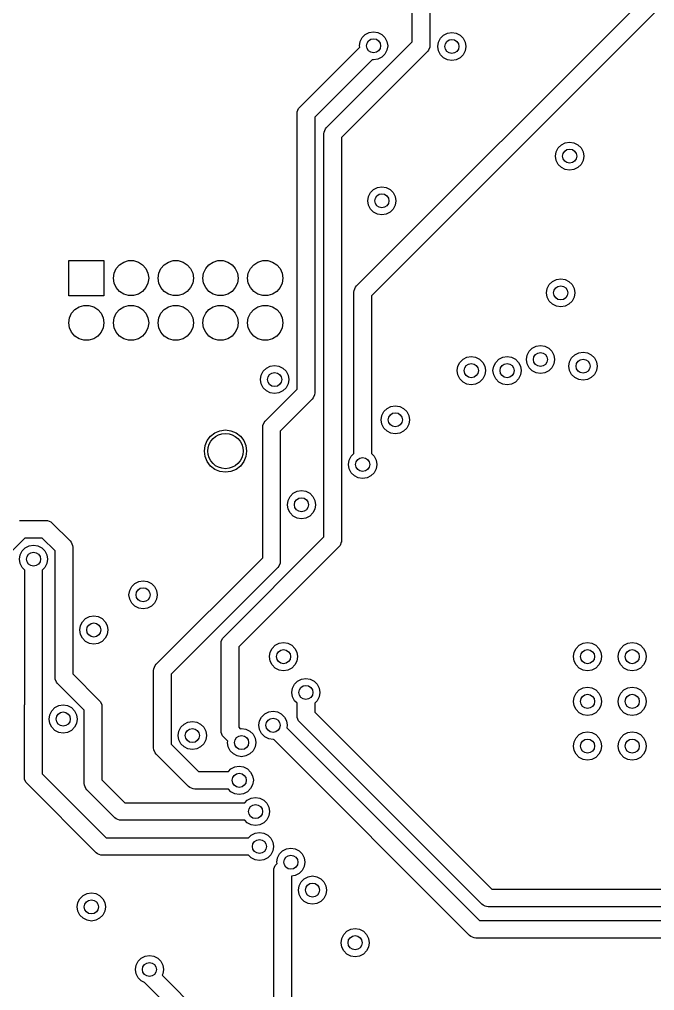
# Model space of a CAD drawing. Extents: x 116 to 183, y -110.2 to -37.6.
# Drawn here: x 131.69 to 149.73, y -79.85 to -52.25 of the extents above; entities that cross this region are included whole.
import ezdxf

# ---------------------------------------------------------------- set-up
doc = ezdxf.new("R2010")
doc.units = 0
doc.layers.add('BLACK', color=7, linetype='CONTINUOUS')

msp = doc.modelspace()

# ---------------------------------------------------------------- linework, layer by layer
at = {"layer": 'BLACK', "linetype": 'CONTINUOUS'}
for p, q in [((141.262223, -59.823562), (150.377562, -50.708223)), ((142.85, -52.884446), (142.85, -50.953553)), ((143.35, -50.85), (143.35, -52.988)), ((150.657893, -51.135), (141.689, -60.103893)), ((141.426393, -52.764886), (141.514886, -52.676393)), ((141.514886, -52.676393), (141.626393, -52.619577)), ((141.626393, -52.619577), (141.75, -52.6)), ((141.75, -52.6), (141.873607, -52.619577)), ((141.873607, -52.619577), (141.985114, -52.676393)), ((141.985114, -52.676393), (142.073607, -52.764886)), ((143.651393, -52.782916), (143.739886, -52.694423)), ((143.739886, -52.694423), (143.851393, -52.637607)), ((143.851393, -52.637607), (143.975, -52.61803)), ((143.975, -52.61803), (144.098607, -52.637607)), ((144.098607, -52.637607), (144.210114, -52.694423)), ((144.210114, -52.694423), (144.298607, -52.782916)), ((140.412223, -55.322223), (142.85, -52.884446)), ((141.35, -53), (141.369577, -52.876393)), ((141.369577, -52.876393), (141.426393, -52.764886)), ((142.073607, -52.764886), (142.130423, -52.876393)), ((142.130423, -52.876393), (142.15, -53)), ((143.575, -53.01803), (143.594577, -52.894423)), ((143.594577, -52.894423), (143.651393, -52.782916)), ((144.298607, -52.782916), (144.355423, -52.894423)), ((144.355423, -52.894423), (144.375, -53.01803)), ((139.650223, -54.746223), (141.35635, -53.040096)), ((143.276777, -53.164777), (140.839, -55.602554)), ((141.35635, -53.040096), (141.35, -53)), ((142.073607, -53.235114), (141.985114, -53.323607)), ((142.130423, -53.123607), (142.073607, -53.235114)), ((142.15, -53), (142.130423, -53.123607)), ((143.307862, -53.126897), (143.276777, -53.164777)), ((143.307867, -53.126893), (143.307862, -53.126897)), ((143.345196, -53.036773), (143.307867, -53.126893)), ((143.35, -52.988), (143.345196, -53.036773)), ((143.594577, -53.141637), (143.575, -53.01803)), ((143.651393, -53.253144), (143.594577, -53.141637)), ((143.739886, -53.341637), (143.651393, -53.253144)), ((144.298607, -53.253144), (144.210114, -53.341637)), ((144.355423, -53.141637), (144.298607, -53.253144)), ((144.375, -53.01803), (144.355423, -53.141637)), ((141.709903, -53.393649), (140.077, -55.026553)), ((141.75, -53.4), (141.709903, -53.393649)), ((141.873607, -53.380423), (141.75, -53.4)), ((141.985114, -53.323607), (141.873607, -53.380423)), ((143.851393, -53.398453), (143.739886, -53.341637)), ((143.975, -53.41803), (143.851393, -53.398453)), ((144.098607, -53.398453), (143.975, -53.41803)), ((144.210114, -53.341637), (144.098607, -53.398453)), ((139.577, -54.923), (139.581804, -54.874227)), ((139.581804, -54.874227), (139.619133, -54.784107)), ((139.619133, -54.784107), (139.619137, -54.784102)), ((139.619137, -54.784102), (139.650223, -54.746223)), ((139.577, -62.761446), (139.577, -54.923)), ((140.077, -55.026553), (140.077, -62.865)), ((140.339, -55.499), (140.343804, -55.450227)), ((140.343804, -55.450227), (140.381133, -55.360107)), ((140.381133, -55.360107), (140.381137, -55.360102)), ((140.381137, -55.360102), (140.412223, -55.322223)), ((140.339, -66.952446), (140.339, -55.499)), ((140.839, -55.602554), (140.839, -67.056)), ((147.196393, -55.753577), (147.32, -55.734)), ((147.32, -55.734), (147.443607, -55.753577)), ((146.92, -56.134), (146.939577, -56.010393)), ((146.939577, -56.010393), (146.996393, -55.898886)), ((146.996393, -55.898886), (147.084886, -55.810393)), ((147.084886, -55.810393), (147.196393, -55.753577)), ((147.443607, -55.753577), (147.555114, -55.810393)), ((147.555114, -55.810393), (147.643607, -55.898886)), ((147.643607, -55.898886), (147.700423, -56.010393)), ((147.700423, -56.010393), (147.72, -56.134)), ((146.939577, -56.257607), (146.92, -56.134)), ((146.996393, -56.369114), (146.939577, -56.257607)), ((147.700423, -56.257607), (147.643607, -56.369114)), ((147.72, -56.134), (147.700423, -56.257607)), ((147.084886, -56.457607), (146.996393, -56.369114)), ((147.196393, -56.514423), (147.084886, -56.457607)), ((147.32, -56.534), (147.196393, -56.514423)), ((147.443607, -56.514423), (147.32, -56.534)), ((147.555114, -56.457607), (147.443607, -56.514423)), ((147.643607, -56.369114), (147.555114, -56.457607)), ((141.662393, -57.168886), (141.750886, -57.080393)), ((141.750886, -57.080393), (141.862393, -57.023577)), ((141.862393, -57.023577), (141.986, -57.004)), ((141.986, -57.004), (142.109607, -57.023577)), ((142.109607, -57.023577), (142.221114, -57.080393)), ((142.221114, -57.080393), (142.309607, -57.168886)), ((141.586, -57.404), (141.605577, -57.280393)), ((141.605577, -57.280393), (141.662393, -57.168886)), ((142.309607, -57.168886), (142.366423, -57.280393)), ((142.366423, -57.280393), (142.386, -57.404)), ((141.605577, -57.527607), (141.586, -57.404)), ((141.662393, -57.639114), (141.605577, -57.527607)), ((141.750886, -57.727607), (141.662393, -57.639114)), ((142.309607, -57.639114), (142.221114, -57.727607)), ((142.366423, -57.527607), (142.309607, -57.639114)), ((142.386, -57.404), (142.366423, -57.527607)), ((141.862393, -57.784423), (141.750886, -57.727607)), ((141.986, -57.804), (141.862393, -57.784423)), ((142.109607, -57.784423), (141.986, -57.804)), ((142.221114, -57.727607), (142.109607, -57.784423)), ((133.09, -60.1), (133.09, -59.1)), ((133.09, -59.1), (134.09, -59.1)), ((134.09, -59.1), (134.09, -60.1)), ((134.380254, -59.459134), (134.439373, -59.32968)), ((134.439373, -59.32968), (134.53257, -59.222125)), ((134.53257, -59.222125), (134.652292, -59.145184)), ((134.652292, -59.145184), (134.788843, -59.105089)), ((134.788843, -59.105089), (134.931157, -59.105089)), ((134.931157, -59.105089), (135.067708, -59.145184)), ((135.067708, -59.145184), (135.18743, -59.222125)), ((135.18743, -59.222125), (135.280627, -59.32968)), ((135.280627, -59.32968), (135.339746, -59.459134)), ((135.650254, -59.459134), (135.709373, -59.32968)), ((135.709373, -59.32968), (135.80257, -59.222125)), ((135.80257, -59.222125), (135.922292, -59.145184)), ((135.922292, -59.145184), (136.058843, -59.105089)), ((136.058843, -59.105089), (136.201157, -59.105089)), ((136.201157, -59.105089), (136.337708, -59.145184)), ((136.337708, -59.145184), (136.45743, -59.222125)), ((136.45743, -59.222125), (136.550627, -59.32968)), ((136.550627, -59.32968), (136.609746, -59.459134)), ((136.920254, -59.459134), (136.979373, -59.32968)), ((136.979373, -59.32968), (137.07257, -59.222125)), ((137.07257, -59.222125), (137.192292, -59.145184)), ((137.192292, -59.145184), (137.328843, -59.105089)), ((137.328843, -59.105089), (137.471157, -59.105089)), ((137.471157, -59.105089), (137.607708, -59.145184)), ((137.607708, -59.145184), (137.72743, -59.222125)), ((137.72743, -59.222125), (137.820627, -59.32968)), ((137.820627, -59.32968), (137.879746, -59.459134)), ((138.190254, -59.459134), (138.249373, -59.32968)), ((138.249373, -59.32968), (138.34257, -59.222125)), ((138.34257, -59.222125), (138.462292, -59.145184)), ((138.462292, -59.145184), (138.598843, -59.105089)), ((138.598843, -59.105089), (138.741157, -59.105089)), ((138.741157, -59.105089), (138.877708, -59.145184)), ((138.877708, -59.145184), (138.99743, -59.222125)), ((138.99743, -59.222125), (139.090627, -59.32968)), ((139.090627, -59.32968), (139.149746, -59.459134)), ((134.36, -59.6), (134.380254, -59.459134)), ((134.380254, -59.740866), (134.36, -59.6)), ((135.339746, -59.459134), (135.36, -59.6)), ((135.36, -59.6), (135.339746, -59.740866)), ((135.63, -59.6), (135.650254, -59.459134)), ((135.650254, -59.740866), (135.63, -59.6)), ((136.609746, -59.459134), (136.63, -59.6)), ((136.63, -59.6), (136.609746, -59.740866)), ((136.9, -59.6), (136.920254, -59.459134)), ((136.920254, -59.740866), (136.9, -59.6)), ((137.879746, -59.459134), (137.9, -59.6)), ((137.9, -59.6), (137.879746, -59.740866)), ((138.17, -59.6), (138.190254, -59.459134)), ((138.190254, -59.740866), (138.17, -59.6)), ((139.149746, -59.459134), (139.17, -59.6)), ((139.17, -59.6), (139.149746, -59.740866)), ((134.439373, -59.87032), (134.380254, -59.740866)), ((134.53257, -59.977875), (134.439373, -59.87032)), ((135.280627, -59.87032), (135.18743, -59.977875)), ((135.339746, -59.740866), (135.280627, -59.87032)), ((135.709373, -59.87032), (135.650254, -59.740866)), ((135.80257, -59.977875), (135.709373, -59.87032)), ((136.550627, -59.87032), (136.45743, -59.977875)), ((136.609746, -59.740866), (136.550627, -59.87032)), ((136.979373, -59.87032), (136.920254, -59.740866)), ((137.07257, -59.977875), (136.979373, -59.87032)), ((137.820627, -59.87032), (137.72743, -59.977875)), ((137.879746, -59.740866), (137.820627, -59.87032)), ((138.249373, -59.87032), (138.190254, -59.740866)), ((138.34257, -59.977875), (138.249373, -59.87032)), ((139.090627, -59.87032), (138.99743, -59.977875)), ((139.149746, -59.740866), (139.090627, -59.87032)), ((141.193804, -59.951566), (141.231133, -59.861446)), ((141.231133, -59.861446), (141.231137, -59.861441)), ((141.231137, -59.861441), (141.262223, -59.823562)), ((146.685577, -59.896393), (146.742393, -59.784886)), ((146.742393, -59.784886), (146.830886, -59.696393)), ((146.830886, -59.696393), (146.942393, -59.639577)), ((146.942393, -59.639577), (147.066, -59.62)), ((147.066, -59.62), (147.189607, -59.639577)), ((147.189607, -59.639577), (147.301114, -59.696393)), ((147.301114, -59.696393), (147.389607, -59.784886)), ((147.389607, -59.784886), (147.446423, -59.896393)), ((134.09, -60.1), (133.09, -60.1)), ((134.652292, -60.054816), (134.53257, -59.977875)), ((134.788843, -60.094911), (134.652292, -60.054816)), ((134.931157, -60.094911), (134.788843, -60.094911)), ((135.067708, -60.054816), (134.931157, -60.094911)), ((135.18743, -59.977875), (135.067708, -60.054816)), ((135.922292, -60.054816), (135.80257, -59.977875)), ((136.058843, -60.094911), (135.922292, -60.054816)), ((136.201157, -60.094911), (136.058843, -60.094911)), ((136.337708, -60.054816), (136.201157, -60.094911)), ((136.45743, -59.977875), (136.337708, -60.054816)), ((137.192292, -60.054816), (137.07257, -59.977875)), ((137.328843, -60.094911), (137.192292, -60.054816)), ((137.471157, -60.094911), (137.328843, -60.094911)), ((137.607708, -60.054816), (137.471157, -60.094911)), ((137.72743, -59.977875), (137.607708, -60.054816)), ((138.462292, -60.054816), (138.34257, -59.977875)), ((138.598843, -60.094911), (138.462292, -60.054816)), ((138.741157, -60.094911), (138.598843, -60.094911)), ((138.877708, -60.054816), (138.741157, -60.094911)), ((138.99743, -59.977875), (138.877708, -60.054816)), ((141.189, -60.000339), (141.193804, -59.951566)), ((141.189, -64.588279), (141.189, -60.000339)), ((141.689, -60.103893), (141.689, -64.588279)), ((146.666, -60.02), (146.685577, -59.896393)), ((146.685577, -60.143607), (146.666, -60.02)), ((146.742393, -60.255114), (146.685577, -60.143607)), ((147.446423, -60.143607), (147.389607, -60.255114)), ((147.446423, -59.896393), (147.466, -60.02)), ((147.466, -60.02), (147.446423, -60.143607)), ((133.26257, -60.492125), (133.382292, -60.415184)), ((133.382292, -60.415184), (133.518843, -60.375089)), ((133.518843, -60.375089), (133.661157, -60.375089)), ((133.661157, -60.375089), (133.797708, -60.415184)), ((133.797708, -60.415184), (133.91743, -60.492125)), ((134.53257, -60.492125), (134.652292, -60.415184)), ((134.652292, -60.415184), (134.788843, -60.375089)), ((134.788843, -60.375089), (134.931157, -60.375089)), ((134.931157, -60.375089), (135.067708, -60.415184)), ((135.067708, -60.415184), (135.18743, -60.492125)), ((135.80257, -60.492125), (135.922292, -60.415184)), ((135.922292, -60.415184), (136.058843, -60.375089)), ((136.058843, -60.375089), (136.201157, -60.375089)), ((136.201157, -60.375089), (136.337708, -60.415184)), ((136.337708, -60.415184), (136.45743, -60.492125)), ((137.07257, -60.492125), (137.192292, -60.415184)), ((137.192292, -60.415184), (137.328843, -60.375089)), ((137.328843, -60.375089), (137.471157, -60.375089)), ((137.471157, -60.375089), (137.607708, -60.415184)), ((137.607708, -60.415184), (137.72743, -60.492125)), ((138.34257, -60.492125), (138.462292, -60.415184)), ((138.462292, -60.415184), (138.598843, -60.375089)), ((138.598843, -60.375089), (138.741157, -60.375089)), ((138.741157, -60.375089), (138.877708, -60.415184)), ((138.877708, -60.415184), (138.99743, -60.492125)), ((146.830886, -60.343607), (146.742393, -60.255114)), ((146.942393, -60.400423), (146.830886, -60.343607)), ((147.066, -60.42), (146.942393, -60.400423)), ((147.189607, -60.400423), (147.066, -60.42)), ((147.301114, -60.343607), (147.189607, -60.400423)), ((147.389607, -60.255114), (147.301114, -60.343607)), ((133.110254, -60.729134), (133.169373, -60.59968)), ((133.169373, -60.59968), (133.26257, -60.492125)), ((133.91743, -60.492125), (134.010627, -60.59968)), ((134.010627, -60.59968), (134.069746, -60.729134)), ((134.380254, -60.729134), (134.439373, -60.59968)), ((134.439373, -60.59968), (134.53257, -60.492125)), ((135.18743, -60.492125), (135.280627, -60.59968)), ((135.280627, -60.59968), (135.339746, -60.729134)), ((135.650254, -60.729134), (135.709373, -60.59968)), ((135.709373, -60.59968), (135.80257, -60.492125)), ((136.45743, -60.492125), (136.550627, -60.59968)), ((136.550627, -60.59968), (136.609746, -60.729134)), ((136.920254, -60.729134), (136.979373, -60.59968)), ((136.979373, -60.59968), (137.07257, -60.492125)), ((137.72743, -60.492125), (137.820627, -60.59968)), ((137.820627, -60.59968), (137.879746, -60.729134)), ((138.190254, -60.729134), (138.249373, -60.59968)), ((138.249373, -60.59968), (138.34257, -60.492125)), ((138.99743, -60.492125), (139.090627, -60.59968)), ((139.090627, -60.59968), (139.149746, -60.729134)), ((133.09, -60.87), (133.110254, -60.729134)), ((133.110254, -61.010866), (133.09, -60.87)), ((134.069746, -60.729134), (134.09, -60.87)), ((134.09, -60.87), (134.069746, -61.010866)), ((134.36, -60.87), (134.380254, -60.729134)), ((134.380254, -61.010866), (134.36, -60.87)), ((135.339746, -60.729134), (135.36, -60.87)), ((135.36, -60.87), (135.339746, -61.010866)), ((135.63, -60.87), (135.650254, -60.729134)), ((135.650254, -61.010866), (135.63, -60.87)), ((136.609746, -60.729134), (136.63, -60.87)), ((136.63, -60.87), (136.609746, -61.010866)), ((136.9, -60.87), (136.920254, -60.729134)), ((136.920254, -61.010866), (136.9, -60.87)), ((137.879746, -60.729134), (137.9, -60.87)), ((137.9, -60.87), (137.879746, -61.010866)), ((138.17, -60.87), (138.190254, -60.729134)), ((138.190254, -61.010866), (138.17, -60.87)), ((139.149746, -60.729134), (139.17, -60.87)), ((139.17, -60.87), (139.149746, -61.010866)), ((133.169373, -61.14032), (133.110254, -61.010866)), ((133.26257, -61.247875), (133.169373, -61.14032)), ((133.382292, -61.324816), (133.26257, -61.247875)), ((133.91743, -61.247875), (133.797708, -61.324816)), ((134.010627, -61.14032), (133.91743, -61.247875)), ((134.069746, -61.010866), (134.010627, -61.14032)), ((134.439373, -61.14032), (134.380254, -61.010866)), ((134.53257, -61.247875), (134.439373, -61.14032)), ((134.652292, -61.324816), (134.53257, -61.247875)), ((135.18743, -61.247875), (135.067708, -61.324816)), ((135.280627, -61.14032), (135.18743, -61.247875)), ((135.339746, -61.010866), (135.280627, -61.14032)), ((135.709373, -61.14032), (135.650254, -61.010866)), ((135.80257, -61.247875), (135.709373, -61.14032)), ((135.922292, -61.324816), (135.80257, -61.247875)), ((136.45743, -61.247875), (136.337708, -61.324816)), ((136.550627, -61.14032), (136.45743, -61.247875)), ((136.609746, -61.010866), (136.550627, -61.14032)), ((136.979373, -61.14032), (136.920254, -61.010866)), ((137.07257, -61.247875), (136.979373, -61.14032)), ((137.192292, -61.324816), (137.07257, -61.247875)), ((137.72743, -61.247875), (137.607708, -61.324816)), ((137.820627, -61.14032), (137.72743, -61.247875)), ((137.879746, -61.010866), (137.820627, -61.14032)), ((138.249373, -61.14032), (138.190254, -61.010866)), ((138.34257, -61.247875), (138.249373, -61.14032)), ((138.462292, -61.324816), (138.34257, -61.247875)), ((138.99743, -61.247875), (138.877708, -61.324816)), ((139.090627, -61.14032), (138.99743, -61.247875)), ((139.149746, -61.010866), (139.090627, -61.14032)), ((133.518843, -61.364911), (133.382292, -61.324816)), ((133.661157, -61.364911), (133.518843, -61.364911)), ((133.797708, -61.324816), (133.661157, -61.364911)), ((134.788843, -61.364911), (134.652292, -61.324816)), ((134.931157, -61.364911), (134.788843, -61.364911)), ((135.067708, -61.324816), (134.931157, -61.364911)), ((136.058843, -61.364911), (135.922292, -61.324816)), ((136.201157, -61.364911), (136.058843, -61.364911)), ((136.337708, -61.324816), (136.201157, -61.364911)), ((137.328843, -61.364911), (137.192292, -61.324816)), ((137.471157, -61.364911), (137.328843, -61.364911)), ((137.607708, -61.324816), (137.471157, -61.364911)), ((138.598843, -61.364911), (138.462292, -61.324816)), ((138.741157, -61.364911), (138.598843, -61.364911)), ((138.877708, -61.324816), (138.741157, -61.364911)), ((146.255572, -61.590165), (146.367079, -61.533349)), ((146.367079, -61.533349), (146.490686, -61.513772)), ((146.490686, -61.513772), (146.614293, -61.533349)), ((146.614293, -61.533349), (146.7258, -61.590165)), ((146.090686, -61.913772), (146.110263, -61.790165)), ((146.110263, -61.790165), (146.167079, -61.678658)), ((146.167079, -61.678658), (146.255572, -61.590165)), ((146.7258, -61.590165), (146.814293, -61.678658)), ((146.814293, -61.678658), (146.871109, -61.790165)), ((146.871109, -61.790165), (146.890686, -61.913772)), ((147.377393, -61.867886), (147.465886, -61.779393)), ((147.465886, -61.779393), (147.577393, -61.722577)), ((147.577393, -61.722577), (147.701, -61.703)), ((147.701, -61.703), (147.824607, -61.722577)), ((147.824607, -61.722577), (147.936114, -61.779393)), ((147.936114, -61.779393), (148.024607, -61.867886)), ((138.814393, -62.103577), (138.938, -62.084)), ((138.938, -62.084), (139.061607, -62.103577)), ((144.145577, -62.106393), (144.202393, -61.994886)), ((144.202393, -61.994886), (144.290886, -61.906393)), ((144.290886, -61.906393), (144.402393, -61.849577)), ((144.402393, -61.849577), (144.526, -61.83)), ((144.526, -61.83), (144.649607, -61.849577)), ((144.649607, -61.849577), (144.761114, -61.906393)), ((144.761114, -61.906393), (144.849607, -61.994886)), ((144.849607, -61.994886), (144.906423, -62.106393)), ((145.161577, -62.106393), (145.218393, -61.994886)), ((145.218393, -61.994886), (145.306886, -61.906393)), ((145.306886, -61.906393), (145.418393, -61.849577)), ((145.418393, -61.849577), (145.542, -61.83)), ((145.542, -61.83), (145.665607, -61.849577)), ((145.665607, -61.849577), (145.777114, -61.906393)), ((145.777114, -61.906393), (145.865607, -61.994886)), ((145.865607, -61.994886), (145.922423, -62.106393)), ((146.110263, -62.037379), (146.090686, -61.913772)), ((146.167079, -62.148886), (146.110263, -62.037379)), ((146.871109, -62.037379), (146.814293, -62.148886)), ((146.890686, -61.913772), (146.871109, -62.037379)), ((147.301, -62.103), (147.320577, -61.979393)), ((147.320577, -61.979393), (147.377393, -61.867886)), ((148.024607, -61.867886), (148.081423, -61.979393)), ((148.081423, -61.979393), (148.101, -62.103)), ((138.538, -62.484), (138.557577, -62.360393)), ((138.557577, -62.360393), (138.614393, -62.248886)), ((138.614393, -62.248886), (138.702886, -62.160393)), ((138.702886, -62.160393), (138.814393, -62.103577)), ((139.061607, -62.103577), (139.173114, -62.160393)), ((139.173114, -62.160393), (139.261607, -62.248886)), ((139.261607, -62.248886), (139.318423, -62.360393)), ((139.318423, -62.360393), (139.338, -62.484)), ((144.126, -62.23), (144.145577, -62.106393)), ((144.145577, -62.353607), (144.126, -62.23)), ((144.202393, -62.465114), (144.145577, -62.353607)), ((144.906423, -62.353607), (144.849607, -62.465114)), ((144.906423, -62.106393), (144.926, -62.23)), ((144.926, -62.23), (144.906423, -62.353607)), ((145.142, -62.23), (145.161577, -62.106393)), ((145.161577, -62.353607), (145.142, -62.23)), ((145.218393, -62.465114), (145.161577, -62.353607)), ((145.922423, -62.353607), (145.865607, -62.465114)), ((145.922423, -62.106393), (145.942, -62.23)), ((145.942, -62.23), (145.922423, -62.353607)), ((146.255572, -62.237379), (146.167079, -62.148886)), ((146.367079, -62.294195), (146.255572, -62.237379)), ((146.490686, -62.313772), (146.367079, -62.294195)), ((146.614293, -62.294195), (146.490686, -62.313772)), ((146.7258, -62.237379), (146.614293, -62.294195)), ((146.814293, -62.148886), (146.7258, -62.237379)), ((147.320577, -62.226607), (147.301, -62.103)), ((147.377393, -62.338114), (147.320577, -62.226607)), ((147.465886, -62.426607), (147.377393, -62.338114)), ((148.024607, -62.338114), (147.936114, -62.426607)), ((148.081423, -62.226607), (148.024607, -62.338114)), ((148.101, -62.103), (148.081423, -62.226607)), ((138.557577, -62.607607), (138.538, -62.484)), ((138.614393, -62.719114), (138.557577, -62.607607)), ((139.318423, -62.607607), (139.261607, -62.719114)), ((139.338, -62.484), (139.318423, -62.607607)), ((144.290886, -62.553607), (144.202393, -62.465114)), ((144.402393, -62.610423), (144.290886, -62.553607)), ((144.526, -62.63), (144.402393, -62.610423)), ((144.649607, -62.610423), (144.526, -62.63)), ((144.761114, -62.553607), (144.649607, -62.610423)), ((144.849607, -62.465114), (144.761114, -62.553607)), ((145.306886, -62.553607), (145.218393, -62.465114)), ((145.418393, -62.610423), (145.306886, -62.553607)), ((145.542, -62.63), (145.418393, -62.610423)), ((145.665607, -62.610423), (145.542, -62.63)), ((145.777114, -62.553607), (145.665607, -62.610423)), ((145.865607, -62.465114), (145.777114, -62.553607)), ((147.577393, -62.483423), (147.465886, -62.426607)), ((147.701, -62.503), (147.577393, -62.483423)), ((147.824607, -62.483423), (147.701, -62.503)), ((147.936114, -62.426607), (147.824607, -62.483423)), ((138.702886, -62.807607), (138.614393, -62.719114)), ((138.673223, -63.665223), (139.577, -62.761446)), ((138.814393, -62.864423), (138.702886, -62.807607)), ((138.938, -62.884), (138.814393, -62.864423)), ((139.061607, -62.864423), (138.938, -62.884)), ((139.173114, -62.807607), (139.061607, -62.864423)), ((139.261607, -62.719114), (139.173114, -62.807607)), ((140.072197, -62.913772), (140.034868, -63.003892)), ((140.077, -62.865), (140.072197, -62.913762)), ((140.072197, -62.913762), (140.072197, -62.913772)), ((140.003777, -63.041776), (139.1, -63.945553)), ((140.034868, -63.003892), (140.003777, -63.041776)), ((141.986577, -63.503393), (142.043393, -63.391886)), ((142.043393, -63.391886), (142.131886, -63.303393)), ((142.131886, -63.303393), (142.243393, -63.246577)), ((142.243393, -63.246577), (142.367, -63.227)), ((142.367, -63.227), (142.490607, -63.246577)), ((142.490607, -63.246577), (142.602114, -63.303393)), ((142.602114, -63.303393), (142.690607, -63.391886)), ((142.690607, -63.391886), (142.747423, -63.503393)), ((138.604804, -63.793227), (138.642133, -63.703107)), ((138.642133, -63.703107), (138.642137, -63.703102)), ((138.642137, -63.703102), (138.673223, -63.665223)), ((141.967, -63.627), (141.986577, -63.503393)), ((141.986577, -63.750607), (141.967, -63.627)), ((142.747423, -63.503393), (142.767, -63.627)), ((142.767, -63.627), (142.747423, -63.750607)), ((137.116736, -64.091736), (137.241, -63.996385)), ((137.241, -63.996385), (137.385709, -63.936445)), ((137.385709, -63.936445), (137.541, -63.916)), ((137.541, -63.916), (137.696291, -63.936445)), ((137.696291, -63.936445), (137.841, -63.996385)), ((137.841, -63.996385), (137.965264, -64.091736)), ((138.6, -63.842), (138.604804, -63.793227)), ((138.6, -67.548446), (138.6, -63.842)), ((139.1, -63.945553), (139.1, -67.652)), ((142.043393, -63.862114), (141.986577, -63.750607)), ((142.131886, -63.950607), (142.043393, -63.862114)), ((142.243393, -64.007423), (142.131886, -63.950607)), ((142.367, -64.027), (142.243393, -64.007423)), ((142.490607, -64.007423), (142.367, -64.027)), ((142.602114, -63.950607), (142.490607, -64.007423)), ((142.690607, -63.862114), (142.602114, -63.950607)), ((142.747423, -63.750607), (142.690607, -63.862114)), ((136.961445, -64.360709), (137.021385, -64.216)), ((137.021385, -64.216), (137.116736, -64.091736)), ((137.965264, -64.091736), (138.060615, -64.216)), ((138.060615, -64.216), (138.120555, -64.360709)), ((136.941, -64.516), (136.961445, -64.360709)), ((136.961445, -64.671291), (136.941, -64.516)), ((138.120555, -64.360709), (138.141, -64.516)), ((138.141, -64.516), (138.120555, -64.671291)), ((137.021385, -64.816), (136.961445, -64.671291)), ((137.116736, -64.940264), (137.021385, -64.816)), ((138.060615, -64.816), (137.965264, -64.940264)), ((138.120555, -64.671291), (138.060615, -64.816)), ((141.039, -64.897), (141.058577, -64.773393)), ((141.058577, -64.773393), (141.115393, -64.661886)), ((141.115393, -64.661886), (141.189, -64.588279)), ((141.689, -64.588279), (141.762607, -64.661886)), ((141.762607, -64.661886), (141.819423, -64.773393)), ((141.819423, -64.773393), (141.839, -64.897)), ((137.241, -65.035615), (137.116736, -64.940264)), ((137.385709, -65.095555), (137.241, -65.035615)), ((137.541, -65.116), (137.385709, -65.095555)), ((137.696291, -65.095555), (137.541, -65.116)), ((137.841, -65.035615), (137.696291, -65.095555)), ((137.965264, -64.940264), (137.841, -65.035615)), ((141.058577, -65.020607), (141.039, -64.897)), ((141.115393, -65.132114), (141.058577, -65.020607)), ((141.819423, -65.020607), (141.762607, -65.132114)), ((141.839, -64.897), (141.819423, -65.020607)), ((141.203886, -65.220607), (141.115393, -65.132114)), ((141.315393, -65.277423), (141.203886, -65.220607)), ((141.439, -65.297), (141.315393, -65.277423)), ((141.562607, -65.277423), (141.439, -65.297)), ((141.674114, -65.220607), (141.562607, -65.277423)), ((141.762607, -65.132114), (141.674114, -65.220607)), ((139.464886, -65.716393), (139.576393, -65.659577)), ((139.576393, -65.659577), (139.7, -65.64)), ((139.7, -65.64), (139.823607, -65.659577)), ((139.823607, -65.659577), (139.935114, -65.716393)), ((139.3, -66.04), (139.319577, -65.916393)), ((139.319577, -65.916393), (139.376393, -65.804886)), ((139.376393, -65.804886), (139.464886, -65.716393)), ((139.935114, -65.716393), (140.023607, -65.804886)), ((140.023607, -65.804886), (140.080423, -65.916393)), ((140.080423, -65.916393), (140.1, -66.04)), ((139.319577, -66.163607), (139.3, -66.04)), ((139.376393, -66.275114), (139.319577, -66.163607)), ((140.080423, -66.163607), (140.023607, -66.275114)), ((140.1, -66.04), (140.080423, -66.163607)), ((131.686655, -66.492303), (131.735418, -66.4875)), ((131.735418, -66.4875), (132.439582, -66.4875)), ((132.439582, -66.4875), (132.488355, -66.492304)), ((132.488355, -66.492304), (132.578475, -66.529633)), ((139.464886, -66.363607), (139.376393, -66.275114)), ((139.576393, -66.420423), (139.464886, -66.363607)), ((139.7, -66.44), (139.576393, -66.420423)), ((139.823607, -66.420423), (139.7, -66.44)), ((139.935114, -66.363607), (139.823607, -66.420423)), ((140.023607, -66.275114), (139.935114, -66.363607)), ((132.578475, -66.529633), (132.578479, -66.529637)), ((132.578479, -66.529637), (132.616359, -66.560723)), ((132.616359, -66.560723), (133.126777, -67.071141)), ((131.838971, -66.9875), (131.062195, -67.764277)), ((132.336028, -66.9875), (131.838971, -66.9875)), ((132.7, -67.351472), (132.336028, -66.9875)), ((137.491223, -69.800223), (140.339, -66.952446)), ((140.839, -67.056), (140.834196, -67.104773)), ((131.763893, -67.352386), (131.852386, -67.263893)), ((131.852386, -67.263893), (131.963893, -67.207077)), ((131.963893, -67.207077), (132.0875, -67.1875)), ((132.0875, -67.1875), (132.211107, -67.207077)), ((132.211107, -67.207077), (132.322614, -67.263893)), ((132.322614, -67.263893), (132.411107, -67.352386)), ((133.126777, -67.071141), (133.157862, -67.10902)), ((133.157862, -67.10902), (133.157867, -67.109025)), ((133.157867, -67.109025), (133.195196, -67.199145)), ((133.195196, -67.199145), (133.2, -67.247918)), ((133.2, -67.247918), (133.2, -70.844364)), ((140.765777, -67.232777), (137.918, -70.080554)), ((140.796868, -67.194892), (140.765777, -67.232777)), ((140.832434, -67.109026), (140.796868, -67.194892)), ((140.834196, -67.104773), (140.832434, -67.109026)), ((131.6875, -67.5875), (131.707077, -67.463893)), ((131.707077, -67.711107), (131.6875, -67.5875)), ((131.707077, -67.463893), (131.763893, -67.352386)), ((132.411107, -67.352386), (132.467923, -67.463893)), ((132.467923, -67.463893), (132.4875, -67.5875)), ((132.4875, -67.5875), (132.467923, -67.711107)), ((132.7, -70.947918), (132.7, -67.351472)), ((135.573223, -70.575223), (138.6, -67.548446)), ((131.763893, -67.822614), (131.707077, -67.711107)), ((131.8375, -67.896221), (131.763893, -67.822614)), ((132.411107, -67.822614), (132.3375, -67.896221)), ((132.467923, -67.711107), (132.411107, -67.822614)), ((139.026777, -67.828777), (136, -70.855554)), ((139.057862, -67.790897), (139.026777, -67.828777)), ((139.057867, -67.790893), (139.057862, -67.790897)), ((139.095196, -67.700773), (139.057867, -67.790893)), ((139.1, -67.652), (139.095196, -67.700773)), ((131.8375, -71.723766), (131.8375, -67.896221)), ((132.3375, -67.896221), (132.3375, -71.77108)), ((134.819577, -68.476393), (134.876393, -68.364886)), ((134.876393, -68.364886), (134.964886, -68.276393)), ((134.964886, -68.276393), (135.076393, -68.219577)), ((135.076393, -68.219577), (135.2, -68.2)), ((135.2, -68.2), (135.323607, -68.219577)), ((135.323607, -68.219577), (135.435114, -68.276393)), ((135.435114, -68.276393), (135.523607, -68.364886)), ((135.523607, -68.364886), (135.580423, -68.476393)), ((134.8, -68.6), (134.819577, -68.476393)), ((134.819577, -68.723607), (134.8, -68.6)), ((135.580423, -68.476393), (135.6, -68.6)), ((135.6, -68.6), (135.580423, -68.723607)), ((134.876393, -68.835114), (134.819577, -68.723607)), ((134.964886, -68.923607), (134.876393, -68.835114)), ((135.076393, -68.980423), (134.964886, -68.923607)), ((135.2, -69), (135.076393, -68.980423)), ((135.323607, -68.980423), (135.2, -69)), ((135.435114, -68.923607), (135.323607, -68.980423)), ((135.523607, -68.835114), (135.435114, -68.923607)), ((135.580423, -68.723607), (135.523607, -68.835114)), ((133.564886, -69.276393), (133.676393, -69.219577)), ((133.676393, -69.219577), (133.8, -69.2)), ((133.8, -69.2), (133.923607, -69.219577)), ((133.923607, -69.219577), (134.035114, -69.276393)), ((133.4, -69.6), (133.419577, -69.476393)), ((133.419577, -69.476393), (133.476393, -69.364886)), ((133.476393, -69.364886), (133.564886, -69.276393)), ((134.035114, -69.276393), (134.123607, -69.364886)), ((134.123607, -69.364886), (134.180423, -69.476393)), ((134.180423, -69.476393), (134.2, -69.6)), ((133.419577, -69.723607), (133.4, -69.6)), ((133.476393, -69.835114), (133.419577, -69.723607)), ((134.180423, -69.723607), (134.123607, -69.835114)), ((134.2, -69.6), (134.180423, -69.723607)), ((137.460137, -69.838102), (137.491223, -69.800223)), ((133.564886, -69.923607), (133.476393, -69.835114)), ((133.676393, -69.980423), (133.564886, -69.923607)), ((133.8, -70), (133.676393, -69.980423)), ((133.923607, -69.980423), (133.8, -70)), ((134.035114, -69.923607), (133.923607, -69.980423)), ((134.123607, -69.835114), (134.035114, -69.923607)), ((137.418, -69.977), (137.422804, -69.928227)), ((137.418, -72.468), (137.418, -69.977)), ((137.422804, -69.928227), (137.460133, -69.838107)), ((137.460133, -69.838107), (137.460137, -69.838102)), ((137.918, -70.080554), (137.918, -72.364446)), ((138.868393, -70.122886), (138.956886, -70.034393)), ((138.956886, -70.034393), (139.068393, -69.977577)), ((139.068393, -69.977577), (139.192, -69.958)), ((139.192, -69.958), (139.315607, -69.977577)), ((139.315607, -69.977577), (139.427114, -70.034393)), ((139.427114, -70.034393), (139.515607, -70.122886)), ((147.504393, -70.122886), (147.592886, -70.034393)), ((147.592886, -70.034393), (147.704393, -69.977577)), ((147.704393, -69.977577), (147.828, -69.958)), ((147.828, -69.958), (147.951607, -69.977577)), ((147.951607, -69.977577), (148.063114, -70.034393)), ((148.063114, -70.034393), (148.151607, -70.122886)), ((148.774393, -70.122886), (148.862886, -70.034393)), ((148.862886, -70.034393), (148.974393, -69.977577)), ((148.974393, -69.977577), (149.098, -69.958)), ((149.098, -69.958), (149.221607, -69.977577)), ((149.221607, -69.977577), (149.333114, -70.034393)), ((149.333114, -70.034393), (149.421607, -70.122886)), ((138.792, -70.358), (138.811577, -70.234393)), ((138.811577, -70.481607), (138.792, -70.358)), ((138.811577, -70.234393), (138.868393, -70.122886)), ((139.515607, -70.122886), (139.572423, -70.234393)), ((139.572423, -70.234393), (139.592, -70.358)), ((139.592, -70.358), (139.572423, -70.481607)), ((147.428, -70.358), (147.447577, -70.234393)), ((147.447577, -70.481607), (147.428, -70.358)), ((147.447577, -70.234393), (147.504393, -70.122886)), ((148.151607, -70.122886), (148.208423, -70.234393)), ((148.208423, -70.234393), (148.228, -70.358)), ((148.228, -70.358), (148.208423, -70.481607)), ((148.698, -70.358), (148.717577, -70.234393)), ((148.717577, -70.481607), (148.698, -70.358)), ((148.717577, -70.234393), (148.774393, -70.122886)), ((149.421607, -70.122886), (149.478423, -70.234393)), ((149.478423, -70.234393), (149.498, -70.358)), ((149.498, -70.358), (149.478423, -70.481607)), ((135.504804, -70.703227), (135.542133, -70.613107)), ((135.542133, -70.613107), (135.542137, -70.613102)), ((135.542137, -70.613102), (135.573223, -70.575223)), ((138.868393, -70.593114), (138.811577, -70.481607)), ((138.956886, -70.681607), (138.868393, -70.593114)), ((139.515607, -70.593114), (139.427114, -70.681607)), ((139.572423, -70.481607), (139.515607, -70.593114)), ((147.504393, -70.593114), (147.447577, -70.481607)), ((147.592886, -70.681607), (147.504393, -70.593114)), ((148.151607, -70.593114), (148.063114, -70.681607)), ((148.208423, -70.481607), (148.151607, -70.593114)), ((148.774393, -70.593114), (148.717577, -70.481607)), ((148.862886, -70.681607), (148.774393, -70.593114)), ((149.421607, -70.593114), (149.333114, -70.681607)), ((149.478423, -70.481607), (149.421607, -70.593114)), ((133.2, -70.844364), (133.957107, -71.601472)), ((135.5, -70.752), (135.504804, -70.703227)), ((135.5, -72.952082), (135.5, -70.752)), ((136, -70.855554), (136, -72.848528)), ((139.068393, -70.738423), (138.956886, -70.681607)), ((139.192, -70.758), (139.068393, -70.738423)), ((139.315607, -70.738423), (139.192, -70.758)), ((139.427114, -70.681607), (139.315607, -70.738423)), ((147.704393, -70.738423), (147.592886, -70.681607)), ((147.828, -70.758), (147.704393, -70.738423)), ((147.951607, -70.738423), (147.828, -70.758)), ((148.063114, -70.681607), (147.951607, -70.738423)), ((148.974393, -70.738423), (148.862886, -70.681607)), ((149.098, -70.758), (148.974393, -70.738423)), ((149.221607, -70.738423), (149.098, -70.758)), ((149.333114, -70.681607), (149.221607, -70.738423)), ((132.704804, -70.996691), (132.7, -70.947918)), ((132.742133, -71.086811), (132.704804, -70.996691)), ((132.742137, -71.086815), (132.742133, -71.086811)), ((132.773223, -71.124695), (132.742137, -71.086815)), ((133.530331, -71.881802), (132.773223, -71.124695)), ((139.446577, -71.250393), (139.503393, -71.138886)), ((139.503393, -71.138886), (139.591886, -71.050393)), ((139.591886, -71.050393), (139.703393, -70.993577)), ((139.703393, -70.993577), (139.827, -70.974)), ((139.827, -70.974), (139.950607, -70.993577)), ((139.950607, -70.993577), (140.062114, -71.050393)), ((140.062114, -71.050393), (140.150607, -71.138886)), ((140.150607, -71.138886), (140.207423, -71.250393)), ((139.427, -71.374), (139.446577, -71.250393)), ((139.446577, -71.497607), (139.427, -71.374)), ((140.207423, -71.250393), (140.227, -71.374)), ((140.227, -71.374), (140.207423, -71.497607)), ((147.447577, -71.504393), (147.504393, -71.392886)), ((147.504393, -71.392886), (147.592886, -71.304393)), ((147.592886, -71.304393), (147.704393, -71.247577)), ((147.704393, -71.247577), (147.828, -71.228)), ((147.828, -71.228), (147.951607, -71.247577)), ((147.951607, -71.247577), (148.063114, -71.304393)), ((148.063114, -71.304393), (148.151607, -71.392886)), ((148.151607, -71.392886), (148.208423, -71.504393)), ((148.717577, -71.504393), (148.774393, -71.392886)), ((148.774393, -71.392886), (148.862886, -71.304393)), ((148.862886, -71.304393), (148.974393, -71.247577)), ((148.974393, -71.247577), (149.098, -71.228)), ((149.098, -71.228), (149.221607, -71.247577)), ((149.221607, -71.247577), (149.333114, -71.304393)), ((149.333114, -71.304393), (149.421607, -71.392886)), ((149.421607, -71.392886), (149.478423, -71.504393)), ((131.830331, -71.778249), (131.835135, -71.729476)), ((131.835135, -71.729476), (131.8375, -71.723766)), ((132.695217, -71.806724), (132.806724, -71.749908)), ((132.806724, -71.749908), (132.930331, -71.730331)), ((132.930331, -71.730331), (133.053938, -71.749908)), ((133.053938, -71.749908), (133.165445, -71.806724)), ((133.957107, -71.601472), (133.988193, -71.639351)), ((133.988193, -71.639351), (133.988198, -71.639356)), ((133.988198, -71.639356), (134.025527, -71.729476)), ((134.025527, -71.729476), (134.030331, -71.778249)), ((139.503393, -71.609114), (139.446577, -71.497607)), ((139.577, -71.682721), (139.503393, -71.609114)), ((139.577, -72.040728), (139.577, -71.682721)), ((140.150607, -71.609114), (140.077, -71.682721)), ((140.077, -71.682721), (140.077, -71.937174)), ((140.207423, -71.497607), (140.150607, -71.609114)), ((147.428, -71.628), (147.447577, -71.504393)), ((147.447577, -71.751607), (147.428, -71.628)), ((148.208423, -71.504393), (148.228, -71.628)), ((148.228, -71.628), (148.208423, -71.751607)), ((148.698, -71.628), (148.717577, -71.504393)), ((148.717577, -71.751607), (148.698, -71.628)), ((149.478423, -71.504393), (149.498, -71.628)), ((149.498, -71.628), (149.478423, -71.751607)), ((131.830331, -73.787331), (131.830331, -71.778249)), ((132.332696, -71.819853), (132.330331, -71.825562)), ((132.330331, -71.825562), (132.330331, -73.683777)), ((132.3375, -71.77108), (132.332696, -71.819853)), ((132.530331, -72.130331), (132.549908, -72.006724)), ((132.549908, -72.006724), (132.606724, -71.895217)), ((132.606724, -71.895217), (132.695217, -71.806724)), ((133.165445, -71.806724), (133.253938, -71.895217)), ((133.253938, -71.895217), (133.310754, -72.006724)), ((133.310754, -72.006724), (133.330331, -72.130331)), ((133.530331, -73.963331), (133.530331, -71.881802)), ((134.030331, -71.778249), (134.030331, -73.859777)), ((138.568833, -72.073136), (138.657326, -71.984643)), ((138.657326, -71.984643), (138.768833, -71.927827)), ((138.768833, -71.927827), (138.89244, -71.90825)), ((138.89244, -71.90825), (139.016047, -71.927827)), ((139.016047, -71.927827), (139.127554, -71.984643)), ((139.127554, -71.984643), (139.216047, -72.073136)), ((140.077, -71.937174), (145.105826, -76.966)), ((147.504393, -71.863114), (147.447577, -71.751607)), ((147.592886, -71.951607), (147.504393, -71.863114)), ((147.704393, -72.008423), (147.592886, -71.951607)), ((147.828, -72.028), (147.704393, -72.008423)), ((147.951607, -72.008423), (147.828, -72.028)), ((148.063114, -71.951607), (147.951607, -72.008423)), ((148.151607, -71.863114), (148.063114, -71.951607)), ((148.208423, -71.751607), (148.151607, -71.863114)), ((148.774393, -71.863114), (148.717577, -71.751607)), ((148.862886, -71.951607), (148.774393, -71.863114)), ((148.974393, -72.008423), (148.862886, -71.951607)), ((149.098, -72.028), (148.974393, -72.008423)), ((149.221607, -72.008423), (149.098, -72.028)), ((149.333114, -71.951607), (149.221607, -72.008423)), ((149.421607, -71.863114), (149.333114, -71.951607)), ((149.478423, -71.751607), (149.421607, -71.863114)), ((132.549908, -72.253938), (132.530331, -72.130331)), ((132.606724, -72.365445), (132.549908, -72.253938)), ((133.310754, -72.253938), (133.253938, -72.365445)), ((133.330331, -72.130331), (133.310754, -72.253938)), ((136.276393, -72.364886), (136.364886, -72.276393)), ((136.364886, -72.276393), (136.476393, -72.219577)), ((136.476393, -72.219577), (136.6, -72.2)), ((136.6, -72.2), (136.723607, -72.219577)), ((136.723607, -72.219577), (136.835114, -72.276393)), ((136.835114, -72.276393), (136.923607, -72.364886)), ((138.49244, -72.30825), (138.512017, -72.184643)), ((138.512017, -72.184643), (138.568833, -72.073136)), ((139.216047, -72.073136), (139.272863, -72.184643)), ((139.272863, -72.184643), (139.29244, -72.30825)), ((139.581804, -72.089501), (139.577, -72.040728)), ((139.619133, -72.179621), (139.581804, -72.089501)), ((139.619137, -72.179625), (139.619133, -72.179621)), ((139.650223, -72.217505), (139.619137, -72.179625)), ((144.825495, -77.392777), (139.650223, -72.217505)), ((132.695217, -72.453938), (132.606724, -72.365445)), ((132.806724, -72.510754), (132.695217, -72.453938)), ((132.930331, -72.530331), (132.806724, -72.510754)), ((133.053938, -72.510754), (132.930331, -72.530331)), ((133.165445, -72.453938), (133.053938, -72.510754)), ((133.253938, -72.365445), (133.165445, -72.453938)), ((136.2, -72.6), (136.219577, -72.476393)), ((136.219577, -72.476393), (136.276393, -72.364886)), ((136.923607, -72.364886), (136.980423, -72.476393)), ((136.980423, -72.476393), (137, -72.6)), ((137.422804, -72.516773), (137.418, -72.468)), ((137.460133, -72.606893), (137.422804, -72.516773)), ((137.918, -72.364446), (137.959904, -72.40635)), ((137.959904, -72.40635), (138, -72.4)), ((138, -72.4), (138.123607, -72.419577)), ((138.123607, -72.419577), (138.235114, -72.476393)), ((138.235114, -72.476393), (138.323607, -72.564886)), ((138.323607, -72.564886), (138.380423, -72.676393)), ((138.512017, -72.431857), (138.49244, -72.30825)), ((138.568833, -72.543364), (138.512017, -72.431857)), ((138.657326, -72.631857), (138.568833, -72.543364)), ((139.29244, -72.30825), (139.281141, -72.379587)), ((139.281141, -72.379587), (144.756554, -77.855)), ((147.504393, -72.662886), (147.592886, -72.574393)), ((147.592886, -72.574393), (147.704393, -72.517577)), ((147.704393, -72.517577), (147.828, -72.498)), ((147.828, -72.498), (147.951607, -72.517577)), ((147.951607, -72.517577), (148.063114, -72.574393)), ((148.063114, -72.574393), (148.151607, -72.662886)), ((148.774393, -72.662886), (148.862886, -72.574393)), ((148.862886, -72.574393), (148.974393, -72.517577)), ((148.974393, -72.517577), (149.098, -72.498)), ((149.098, -72.498), (149.221607, -72.517577)), ((149.221607, -72.517577), (149.333114, -72.574393)), ((149.333114, -72.574393), (149.421607, -72.662886)), ((136, -72.848528), (136.773517, -73.622045)), ((136.219577, -72.723607), (136.2, -72.6)), ((136.276393, -72.835114), (136.219577, -72.723607)), ((136.364886, -72.923607), (136.276393, -72.835114)), ((136.923607, -72.835114), (136.835114, -72.923607)), ((136.980423, -72.723607), (136.923607, -72.835114)), ((137, -72.6), (136.980423, -72.723607)), ((137.460137, -72.606897), (137.460133, -72.606893)), ((137.491223, -72.644777), (137.460137, -72.606897)), ((137.60635, -72.759904), (137.491223, -72.644777)), ((137.6, -72.8), (137.60635, -72.759904)), ((137.619577, -72.923607), (137.6, -72.8)), ((138.380423, -72.676393), (138.4, -72.8)), ((138.4, -72.8), (138.380423, -72.923607)), ((138.768833, -72.688673), (138.657326, -72.631857)), ((138.89244, -72.70825), (138.768833, -72.688673)), ((138.901293, -72.706847), (138.89244, -72.70825)), ((144.476223, -78.281777), (138.901293, -72.706847)), ((147.428, -72.898), (147.447577, -72.774393)), ((147.447577, -72.774393), (147.504393, -72.662886)), ((148.151607, -72.662886), (148.208423, -72.774393)), ((148.208423, -72.774393), (148.228, -72.898)), ((148.698, -72.898), (148.717577, -72.774393)), ((148.717577, -72.774393), (148.774393, -72.662886)), ((149.421607, -72.662886), (149.478423, -72.774393)), ((149.478423, -72.774393), (149.498, -72.898)), ((135.504804, -73.000855), (135.5, -72.952082)), ((135.542133, -73.090975), (135.504804, -73.000855)), ((135.542137, -73.090979), (135.542133, -73.090975)), ((135.573223, -73.128859), (135.542137, -73.090979)), ((136.493186, -74.048822), (135.573223, -73.128859)), ((136.476393, -72.980423), (136.364886, -72.923607)), ((136.6, -73), (136.476393, -72.980423)), ((136.723607, -72.980423), (136.6, -73)), ((136.835114, -72.923607), (136.723607, -72.980423)), ((137.676393, -73.035114), (137.619577, -72.923607)), ((137.764886, -73.123607), (137.676393, -73.035114)), ((137.876393, -73.180423), (137.764886, -73.123607)), ((138.235114, -73.123607), (138.123607, -73.180423)), ((138.323607, -73.035114), (138.235114, -73.123607)), ((138.380423, -72.923607), (138.323607, -73.035114)), ((147.447577, -73.021607), (147.428, -72.898)), ((147.504393, -73.133114), (147.447577, -73.021607)), ((148.208423, -73.021607), (148.151607, -73.133114)), ((148.228, -72.898), (148.208423, -73.021607)), ((148.717577, -73.021607), (148.698, -72.898)), ((148.774393, -73.133114), (148.717577, -73.021607)), ((149.478423, -73.021607), (149.421607, -73.133114)), ((149.498, -72.898), (149.478423, -73.021607)), ((138, -73.2), (137.876393, -73.180423)), ((138.123607, -73.180423), (138, -73.2)), ((147.592886, -73.221607), (147.504393, -73.133114)), ((147.704393, -73.278423), (147.592886, -73.221607)), ((147.828, -73.298), (147.704393, -73.278423)), ((147.951607, -73.278423), (147.828, -73.298)), ((148.063114, -73.221607), (147.951607, -73.278423)), ((148.151607, -73.133114), (148.063114, -73.221607)), ((148.862886, -73.221607), (148.774393, -73.133114)), ((148.974393, -73.278423), (148.862886, -73.221607)), ((149.098, -73.298), (148.974393, -73.278423)), ((149.221607, -73.278423), (149.098, -73.298)), ((149.333114, -73.221607), (149.221607, -73.278423)), ((149.421607, -73.133114), (149.333114, -73.221607)), ((136.773517, -73.622045), (137.624602, -73.622045)), ((137.624602, -73.622045), (137.698209, -73.548438)), ((137.698209, -73.548438), (137.809716, -73.491622)), ((137.809716, -73.491622), (137.933323, -73.472045)), ((137.933323, -73.472045), (138.05693, -73.491622)), ((138.05693, -73.491622), (138.168437, -73.548438)), ((138.168437, -73.548438), (138.25693, -73.636931)), ((138.25693, -73.636931), (138.313746, -73.748438)), ((131.835135, -73.836104), (131.830331, -73.787331)), ((131.872464, -73.926224), (131.835135, -73.836104)), ((131.872468, -73.926228), (131.872464, -73.926224)), ((131.903554, -73.964108), (131.872468, -73.926228)), ((132.330331, -73.683777), (134.149338, -75.502785)), ((134.030331, -73.859777), (134.679419, -74.508865)), ((138.313746, -73.748438), (138.333323, -73.872045)), ((138.333323, -73.872045), (138.313746, -73.995652)), ((133.869009, -75.929562), (131.903554, -73.964108)), ((133.535135, -74.012104), (133.530331, -73.963331)), ((133.572464, -74.102224), (133.535135, -74.012104)), ((133.572468, -74.102228), (133.572464, -74.102224)), ((133.603554, -74.140108), (133.572468, -74.102228)), ((134.399088, -74.935642), (133.603554, -74.140108)), ((136.531065, -74.079907), (136.493186, -74.048822)), ((136.53107, -74.079912), (136.531065, -74.079907)), ((136.62119, -74.117241), (136.53107, -74.079912)), ((136.669963, -74.122045), (136.62119, -74.117241)), ((137.624602, -74.122045), (136.669963, -74.122045)), ((137.698209, -74.195652), (137.624602, -74.122045)), ((137.809716, -74.252468), (137.698209, -74.195652)), ((138.168437, -74.195652), (138.05693, -74.252468)), ((138.25693, -74.107159), (138.168437, -74.195652)), ((138.313746, -73.995652), (138.25693, -74.107159)), ((134.679419, -74.508865), (138.086721, -74.508865)), ((137.933323, -74.272045), (137.809716, -74.252468)), ((138.05693, -74.252468), (137.933323, -74.272045)), ((138.086721, -74.508865), (138.160328, -74.435258)), ((138.160328, -74.435258), (138.271835, -74.378442)), ((138.271835, -74.378442), (138.395442, -74.358865)), ((138.395442, -74.358865), (138.519049, -74.378442)), ((138.519049, -74.378442), (138.630556, -74.435258)), ((138.630556, -74.435258), (138.719049, -74.523751)), ((138.719049, -74.523751), (138.775865, -74.635258)), ((138.775865, -74.635258), (138.795442, -74.758865)), ((138.795442, -74.758865), (138.775865, -74.882472)), ((134.436967, -74.966727), (134.399088, -74.935642)), ((134.436972, -74.966732), (134.436967, -74.966727)), ((134.527092, -75.004061), (134.436972, -74.966732)), ((134.575865, -75.008865), (134.527092, -75.004061)), ((138.086721, -75.008865), (134.575865, -75.008865)), ((138.160328, -75.082472), (138.086721, -75.008865)), ((138.719049, -74.993979), (138.630556, -75.082472)), ((138.775865, -74.882472), (138.719049, -74.993979)), ((138.271835, -75.139288), (138.160328, -75.082472)), ((138.395442, -75.158865), (138.271835, -75.139288)), ((138.519049, -75.139288), (138.395442, -75.158865)), ((138.630556, -75.082472), (138.519049, -75.139288)), ((134.149338, -75.502785), (138.19685, -75.502785)), ((138.19685, -75.502785), (138.270457, -75.429178)), ((138.270457, -75.429178), (138.381964, -75.372362)), ((138.381964, -75.372362), (138.505571, -75.352785)), ((138.505571, -75.352785), (138.629178, -75.372362)), ((138.629178, -75.372362), (138.740685, -75.429178)), ((138.740685, -75.429178), (138.829178, -75.517671)), ((138.829178, -75.517671), (138.885994, -75.629178)), ((138.885994, -75.876392), (138.829178, -75.987899)), ((138.885994, -75.629178), (138.905571, -75.752785)), ((138.905571, -75.752785), (138.885994, -75.876392)), ((139.076393, -75.964886), (139.164886, -75.876393)), ((139.164886, -75.876393), (139.276393, -75.819577)), ((139.276393, -75.819577), (139.4, -75.8)), ((139.4, -75.8), (139.523607, -75.819577)), ((139.523607, -75.819577), (139.635114, -75.876393)), ((139.635114, -75.876393), (139.723607, -75.964886)), ((133.906893, -75.960653), (133.869009, -75.929562)), ((133.997013, -75.997982), (133.906893, -75.960653)), ((133.997022, -75.997982), (133.997013, -75.997982)), ((134.045785, -76.002785), (133.997022, -75.997982)), ((138.19685, -76.002785), (134.045785, -76.002785)), ((138.270457, -76.076392), (138.19685, -76.002785)), ((138.381964, -76.133208), (138.270457, -76.076392)), ((138.505571, -76.152785), (138.381964, -76.133208)), ((138.629178, -76.133208), (138.505571, -76.152785)), ((138.740685, -76.076392), (138.629178, -76.133208)), ((138.829178, -75.987899), (138.740685, -76.076392)), ((139, -76.2), (139.019577, -76.076393)), ((139.019577, -76.076393), (139.076393, -75.964886)), ((139.723607, -75.964886), (139.780423, -76.076393)), ((139.780423, -76.076393), (139.8, -76.2)), ((138.914091, -76.435909), (138.918895, -76.387136)), ((138.914091, -80.998091), (138.914091, -76.435909)), ((138.918895, -76.387136), (138.956224, -76.297016)), ((138.956224, -76.297016), (138.956228, -76.297011)), ((138.956228, -76.297011), (138.987314, -76.259132)), ((138.987314, -76.259132), (139.00635, -76.240095)), ((139.00635, -76.240095), (139, -76.2)), ((139.723607, -76.435114), (139.635114, -76.523607)), ((139.780423, -76.323607), (139.723607, -76.435114)), ((139.8, -76.2), (139.780423, -76.323607)), ((139.523607, -76.580423), (139.414091, -76.597768)), ((139.414091, -76.597768), (139.414091, -80.894537)), ((139.635114, -76.523607), (139.523607, -76.580423)), ((139.690484, -76.755344), (139.778977, -76.666851)), ((139.778977, -76.666851), (139.890484, -76.610035)), ((139.890484, -76.610035), (140.014091, -76.590458)), ((140.014091, -76.590458), (140.137698, -76.610035)), ((140.137698, -76.610035), (140.249205, -76.666851)), ((140.249205, -76.666851), (140.337698, -76.755344)), ((139.614091, -76.990458), (139.633668, -76.866851)), ((139.633668, -77.114065), (139.614091, -76.990458)), ((139.633668, -76.866851), (139.690484, -76.755344)), ((140.337698, -76.755344), (140.394514, -76.866851)), ((140.394514, -76.866851), (140.414091, -76.990458)), ((140.414091, -76.990458), (140.394514, -77.114065)), ((145.105826, -76.966), (155.217446, -76.966)), ((133.350577, -77.346393), (133.407393, -77.234886)), ((133.407393, -77.234886), (133.495886, -77.146393)), ((133.495886, -77.146393), (133.607393, -77.089577)), ((133.607393, -77.089577), (133.731, -77.07)), ((133.731, -77.07), (133.854607, -77.089577)), ((133.854607, -77.089577), (133.966114, -77.146393)), ((133.966114, -77.146393), (134.054607, -77.234886)), ((134.054607, -77.234886), (134.111423, -77.346393)), ((139.690484, -77.225572), (139.633668, -77.114065)), ((139.778977, -77.314065), (139.690484, -77.225572)), ((140.337698, -77.225572), (140.249205, -77.314065)), ((140.394514, -77.114065), (140.337698, -77.225572)), ((133.331, -77.47), (133.350577, -77.346393)), ((133.350577, -77.593607), (133.331, -77.47)), ((134.111423, -77.346393), (134.131, -77.47)), ((134.131, -77.47), (134.111423, -77.593607)), ((139.890484, -77.370881), (139.778977, -77.314065)), ((140.014091, -77.390458), (139.890484, -77.370881)), ((140.137698, -77.370881), (140.014091, -77.390458)), ((140.249205, -77.314065), (140.137698, -77.370881)), ((144.86338, -77.423868), (144.825495, -77.392777)), ((144.916171, -77.445734), (144.86338, -77.423868)), ((144.953499, -77.461196), (144.916171, -77.445734)), ((145.002272, -77.466), (144.953499, -77.461196)), ((155.321, -77.466), (145.002272, -77.466)), ((133.407393, -77.705114), (133.350577, -77.593607)), ((133.495886, -77.793607), (133.407393, -77.705114)), ((133.607393, -77.850423), (133.495886, -77.793607)), ((133.966114, -77.793607), (133.854607, -77.850423)), ((134.054607, -77.705114), (133.966114, -77.793607)), ((134.111423, -77.593607), (134.054607, -77.705114)), ((133.731, -77.87), (133.607393, -77.850423)), ((133.854607, -77.850423), (133.731, -77.87)), ((141.100393, -78.105577), (141.224, -78.086)), ((141.224, -78.086), (141.347607, -78.105577)), ((144.756554, -77.855), (157.291446, -77.855)), ((140.824, -78.486), (140.843577, -78.362393)), ((140.843577, -78.362393), (140.900393, -78.250886)), ((140.900393, -78.250886), (140.988886, -78.162393)), ((140.988886, -78.162393), (141.100393, -78.105577)), ((141.347607, -78.105577), (141.459114, -78.162393)), ((141.459114, -78.162393), (141.547607, -78.250886)), ((141.547607, -78.250886), (141.604423, -78.362393)), ((141.604423, -78.362393), (141.624, -78.486)), ((144.514102, -78.312862), (144.476223, -78.281777)), ((144.514107, -78.312867), (144.514102, -78.312862)), ((144.604227, -78.350196), (144.514107, -78.312867)), ((144.653, -78.355), (144.604227, -78.350196)), ((157.395, -78.355), (144.653, -78.355)), ((140.843577, -78.609607), (140.824, -78.486)), ((140.900393, -78.721114), (140.843577, -78.609607)), ((141.604423, -78.609607), (141.547607, -78.721114)), ((141.624, -78.486), (141.604423, -78.609607)), ((135.058393, -79.012886), (135.146886, -78.924393)), ((135.146886, -78.924393), (135.258393, -78.867577)), ((135.258393, -78.867577), (135.382, -78.848)), ((135.382, -78.848), (135.505607, -78.867577)), ((135.505607, -78.867577), (135.617114, -78.924393)), ((135.617114, -78.924393), (135.705607, -79.012886)), ((140.988886, -78.809607), (140.900393, -78.721114)), ((141.100393, -78.866423), (140.988886, -78.809607)), ((141.224, -78.886), (141.100393, -78.866423)), ((141.347607, -78.866423), (141.224, -78.886)), ((141.459114, -78.809607), (141.347607, -78.866423)), ((141.547607, -78.721114), (141.459114, -78.809607)), ((134.982, -79.248), (135.001577, -79.124393)), ((135.001577, -79.124393), (135.058393, -79.012886)), ((135.705607, -79.012886), (135.762423, -79.124393)), ((135.762423, -79.124393), (135.782, -79.248)), ((135.001577, -79.371607), (134.982, -79.248)), ((135.058393, -79.483114), (135.001577, -79.371607)), ((135.762423, -79.371607), (135.741406, -79.412852)), ((135.741406, -79.412852), (145.867554, -89.539)), ((135.782, -79.248), (135.762423, -79.371607)), ((135.146886, -79.571607), (135.058393, -79.483114)), ((135.241013, -79.619567), (135.146886, -79.571607)), ((145.587223, -89.965777), (135.241013, -79.619567))]:
    msp.add_line(p, q, dxfattribs=at)
at = {"layer": 'BLACK'}
for centre, radius in [((141.75, -53), 0.2), ((143.975, -53.01803), 0.2), ((147.32, -56.134), 0.2), ((141.986, -57.404), 0.2), ((147.066, -60.02), 0.2), ((146.490686, -61.913772), 0.2), ((144.526, -62.23), 0.2), ((145.542, -62.23), 0.2), ((147.701, -62.103), 0.2), ((138.938, -62.484), 0.2), ((142.367, -63.627), 0.2), ((137.541, -64.516), 0.5), ((141.439, -64.897), 0.2), ((139.7, -66.04), 0.2), ((132.0875, -67.5875), 0.2), ((135.2, -68.6), 0.2), ((133.8, -69.6), 0.2), ((139.192, -70.358), 0.2), ((147.828, -70.358), 0.2), ((149.098, -70.358), 0.2), ((139.827, -71.374), 0.2), ((147.828, -71.628), 0.2), ((149.098, -71.628), 0.2), ((132.930331, -72.130331), 0.2), ((138.89244, -72.30825), 0.2), ((136.6, -72.6), 0.2), ((138, -72.8), 0.2), ((147.828, -72.898), 0.2), ((149.098, -72.898), 0.2), ((137.933323, -73.872045), 0.2), ((138.395442, -74.758865), 0.2), ((138.505571, -75.752785), 0.2), ((139.4, -76.2), 0.2), ((140.014091, -76.990458), 0.2), ((133.731, -77.47), 0.2), ((141.224, -78.486), 0.2), ((135.382, -79.248), 0.2)]:
    msp.add_circle(centre, radius, dxfattribs=at)
msp.add_arc((149.450502, -71.074296), 33.5, 0, 180, dxfattribs=at)

doc.saveas('drawing.dxf')
